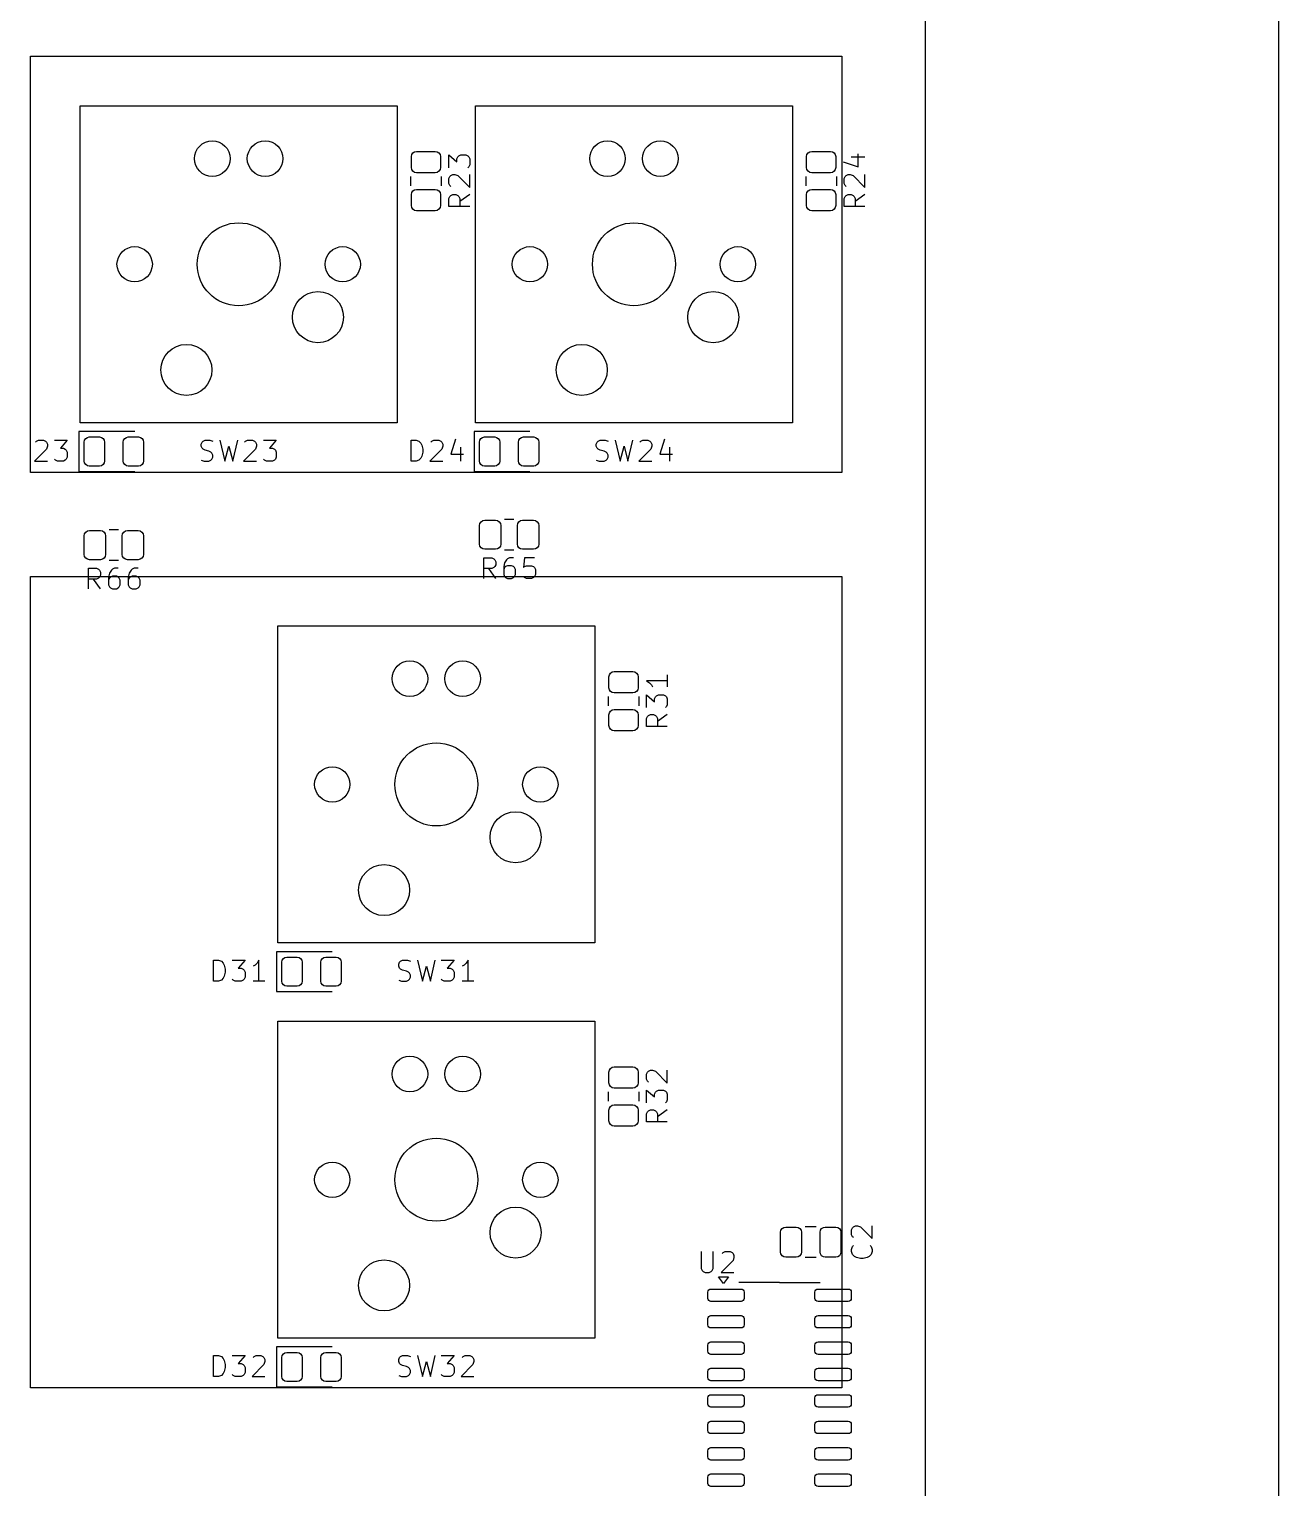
# Model space of a CAD drawing. Header units: millimetres. Extents: x 0 to 485, y -84 to 360.
# Drawn here: x 424.9 to 485, y 124.2 to 194.3 of the extents above; entities that cross this region are included whole.
import ezdxf

# ---------------------------------------------------------------- set-up
doc = ezdxf.new("R2010")
doc.units = ezdxf.units.MM
doc.layers.get('0').update_dxf_attribs({"lineweight": 25})
doc.layers.add('Import', color=16, linetype='Continuous', lineweight=25, true_color=0x800000)

msp = doc.modelspace()

# ---------------------------------------------------------------- linework, layer by layer
for p, q in [((485, 0), (485, 360)), ((425, 173), (425, 193)), ((425, 193), (464, 193)), ((464, 193), (464, 173)), ((464, 173), (425, 173)), ((425, 129), (425, 168)), ((425, 168), (464, 168)), ((464, 168), (464, 129)), ((464, 129), (425, 129))]:
    msp.add_line(p, q)
at = {"layer": 'Import', "flags": 128}
for points in [[(280, 252), (468, 252), (468, 18), (280, 18), (280, 252)], [(427.38, 190.62), (442.62, 190.62)], [(427.38, 175.38), (427.38, 190.62)], [(442.62, 190.62), (442.62, 175.38)], [(446.38, 190.62), (461.62, 190.62)], [(446.38, 175.38), (446.38, 190.62)], [(461.62, 190.62), (461.62, 175.38)], [(444.45, 188.425), (444.5457, 188.406), (444.6268, 188.3518), (444.681, 188.2707), (444.7, 188.175), (444.7, 187.65), (444.681, 187.5543), (444.6268, 187.4732), (444.5457, 187.419), (444.45, 187.4), (443.55, 187.4), (443.4543, 187.419), (443.3732, 187.4732), (443.319, 187.5543), (443.3, 187.65), (443.3, 188.175), (443.319, 188.2707), (443.3732, 188.3518), (443.4543, 188.406), (443.55, 188.425), (444.45, 188.425)], [(445.1048, 187.6429), (445.1048, 188.2619)], [(445.1048, 188.2619), (445.4858, 187.9286)], [(445.4858, 188.0714), (445.5334, 188.1667)], [(445.4858, 187.9286), (445.4858, 188.0714)], [(445.5334, 188.1667), (445.581, 188.2143)], [(445.581, 188.2143), (445.6762, 188.2619)], [(445.6762, 188.2619), (445.9143, 188.2619)], [(445.9143, 188.2619), (446.0096, 188.2143)], [(446.0096, 188.2143), (446.0572, 188.1667)], [(446.0572, 188.1667), (446.1048, 188.0714)], [(446.1048, 188.0714), (446.1048, 187.7857)], [(463.45, 188.425), (463.5457, 188.406), (463.6268, 188.3518), (463.681, 188.2707), (463.7, 188.175), (463.7, 187.65), (463.681, 187.5543), (463.6268, 187.4732), (463.5457, 187.419), (463.45, 187.4), (462.55, 187.4), (462.4543, 187.419), (462.3732, 187.4732), (462.319, 187.5543), (462.3, 187.65), (462.3, 188.175), (462.319, 188.2707), (462.3732, 188.3518), (462.4543, 188.406), (462.55, 188.425), (463.45, 188.425)], [(464.0572, 187.9286), (464.7715, 187.6905)], [(464.4382, 188.1667), (465.1048, 188.1667)], [(464.7715, 187.6905), (464.7715, 188.3095)], [(443.265, 187.2271), (443.265, 186.7729)], [(444.735, 187.2271), (444.735, 186.7729)], [(445.1048, 187.1191), (445.1524, 187.2143)], [(445.1524, 187.2143), (445.2001, 187.2619)], [(445.2001, 187.2619), (445.2953, 187.3095)], [(445.2953, 187.3095), (445.3905, 187.3095)], [(445.3905, 187.3095), (445.5334, 187.2619)], [(445.5334, 187.2619), (446.1048, 186.6905)], [(446.0572, 187.6905), (446.0096, 187.6429)], [(446.1048, 187.7857), (446.0572, 187.6905)], [(446.1048, 186.6905), (446.1048, 187.3095)], [(462.265, 187.2271), (462.265, 186.7729)], [(463.735, 187.2271), (463.735, 186.7729)], [(464.1048, 187.1191), (464.1524, 187.2143)], [(464.1524, 187.2143), (464.2001, 187.2619)], [(464.2001, 187.2619), (464.2953, 187.3095)], [(464.2953, 187.3095), (464.3905, 187.3095)], [(464.3905, 187.3095), (464.5334, 187.2619)], [(464.5334, 187.2619), (465.1048, 186.6905)], [(465.1048, 186.6905), (465.1048, 187.3095)], [(444.45, 186.6), (444.5457, 186.581), (444.6268, 186.5268), (444.681, 186.4457), (444.7, 186.35), (444.7, 185.825), (444.681, 185.7293), (444.6268, 185.6482), (444.5457, 185.594), (444.45, 185.575), (443.55, 185.575), (443.4543, 185.594), (443.3732, 185.6482), (443.319, 185.7293), (443.3, 185.825), (443.3, 186.35), (443.319, 186.4457), (443.3732, 186.5268), (443.4543, 186.581), (443.55, 186.6), (444.45, 186.6)], [(445.1048, 186.881), (445.1048, 187.1191)], [(445.1524, 186.7857), (445.1048, 186.881)], [(445.2001, 186.7381), (445.1524, 186.7857)], [(463.45, 186.6), (463.5457, 186.581), (463.6268, 186.5268), (463.681, 186.4457), (463.7, 186.35), (463.7, 185.825), (463.681, 185.7293), (463.6268, 185.6482), (463.5457, 185.594), (463.45, 185.575), (462.55, 185.575), (462.4543, 185.594), (462.3732, 185.6482), (462.319, 185.7293), (462.3, 185.825), (462.3, 186.35), (462.319, 186.4457), (462.3732, 186.5268), (462.4543, 186.581), (462.55, 186.6), (463.45, 186.6)], [(464.1048, 186.881), (464.1048, 187.1191)], [(464.1524, 186.7857), (464.1048, 186.881)], [(464.2001, 186.7381), (464.1524, 186.7857)], [(445.1048, 186.1667), (445.1524, 186.2619)], [(445.1048, 185.7857), (445.1048, 186.1667)], [(445.1524, 186.2619), (445.2001, 186.3095)], [(445.2001, 186.3095), (445.2953, 186.3572)], [(445.2953, 186.3572), (445.4382, 186.3572)], [(445.4382, 186.3572), (445.5334, 186.3095)], [(445.5334, 186.3095), (445.581, 186.2619)], [(445.581, 186.2619), (445.6286, 186.1667)], [(446.1048, 186.3572), (445.6286, 186.0238)], [(445.6286, 186.1667), (445.6286, 185.7857)], [(464.1048, 186.1667), (464.1524, 186.2619)], [(464.1048, 185.7857), (464.1048, 186.1667)], [(464.1524, 186.2619), (464.2001, 186.3095)], [(464.2001, 186.3095), (464.2953, 186.3572)], [(464.2953, 186.3572), (464.4382, 186.3572)], [(464.4382, 186.3572), (464.5334, 186.3095)], [(464.5334, 186.3095), (464.581, 186.2619)], [(464.581, 186.2619), (464.6286, 186.1667)], [(465.1048, 186.3572), (464.6286, 186.0238)], [(464.6286, 186.1667), (464.6286, 185.7857)], [(446.1048, 185.7857), (445.1048, 185.7857)], [(465.1048, 185.7857), (464.1048, 185.7857)], [(442.62, 175.38), (427.38, 175.38)], [(461.62, 175.38), (446.38, 175.38)], [(427.315, 174.96), (427.315, 173.04)], [(430, 174.96), (427.315, 174.96)], [(427.575, 174.4563), (427.5936, 174.5495), (427.6464, 174.6286), (427.7255, 174.6815), (427.8188, 174.7), (428.3062, 174.7), (428.3995, 174.6815), (428.4786, 174.6286), (428.5314, 174.5495), (428.55, 174.4563), (428.55, 173.5438), (428.5314, 173.4505), (428.4786, 173.3714), (428.3995, 173.3186), (428.3062, 173.3), (427.8188, 173.3), (427.7255, 173.3186), (427.6464, 173.3714), (427.5936, 173.4505), (427.575, 173.5438), (427.575, 174.4563)], [(429.45, 174.4563), (429.4686, 174.5495), (429.5214, 174.6286), (429.6005, 174.6815), (429.6938, 174.7), (430.1812, 174.7), (430.2745, 174.6815), (430.3536, 174.6286), (430.4064, 174.5495), (430.425, 174.4563), (430.425, 173.5438), (430.4064, 173.4505), (430.3536, 173.3714), (430.2745, 173.3186), (430.1812, 173.3), (429.6938, 173.3), (429.6005, 173.3186), (429.5214, 173.3714), (429.4686, 173.4505), (429.45, 173.5438), (429.45, 174.4563)], [(445.4286, 174.5928), (445.1905, 173.8785)], [(446.315, 174.96), (446.315, 173.04)], [(449, 174.96), (446.315, 174.96)], [(446.575, 174.4563), (446.5936, 174.5495), (446.6464, 174.6286), (446.7255, 174.6815), (446.8188, 174.7), (447.3062, 174.7), (447.3995, 174.6815), (447.4786, 174.6286), (447.5314, 174.5495), (447.55, 174.4563), (447.55, 173.5438), (447.5314, 173.4505), (447.4786, 173.3714), (447.3995, 173.3186), (447.3062, 173.3), (446.8188, 173.3), (446.7255, 173.3186), (446.6464, 173.3714), (446.5936, 173.4505), (446.575, 173.5438), (446.575, 174.4563)], [(448.45, 174.4563), (448.4686, 174.5495), (448.5214, 174.6286), (448.6005, 174.6815), (448.6938, 174.7), (449.1812, 174.7), (449.2745, 174.6815), (449.3536, 174.6286), (449.4064, 174.5495), (449.425, 174.4563), (449.425, 173.5438), (449.4064, 173.4505), (449.3536, 173.3714), (449.2745, 173.3186), (449.1812, 173.3), (448.6938, 173.3), (448.6005, 173.3186), (448.5214, 173.3714), (448.4686, 173.4505), (448.45, 173.5438), (448.45, 174.4563)], [(455.4762, 174.5928), (455.2381, 173.8785)], [(425.7619, 174.1166), (425.1905, 173.5452)], [(425.2381, 174.45), (425.2857, 174.4976)], [(425.2857, 174.4976), (425.381, 174.5452)], [(425.381, 174.5452), (425.619, 174.5452)], [(425.619, 174.5452), (425.7143, 174.4976)], [(425.7143, 174.4976), (425.7619, 174.45)], [(425.7619, 174.45), (425.8095, 174.3547)], [(425.8095, 174.2595), (425.7619, 174.1166)], [(425.8095, 174.3547), (425.8095, 174.2595)], [(426.1429, 174.5452), (426.7619, 174.5452)], [(426.7619, 174.5452), (426.4286, 174.1642)], [(426.4286, 174.1642), (426.5714, 174.1642)], [(426.5714, 174.1642), (426.6667, 174.1166)], [(426.6667, 174.1166), (426.7143, 174.069)], [(426.7143, 174.069), (426.7619, 173.9738)], [(426.7619, 173.9738), (426.7619, 173.7357)], [(433.1905, 174.3547), (433.2381, 174.45)], [(433.1905, 174.2595), (433.1905, 174.3547)], [(433.2381, 174.1642), (433.1905, 174.2595)], [(433.2381, 174.45), (433.2857, 174.4976)], [(433.2857, 174.1166), (433.2381, 174.1642)], [(433.2857, 174.4976), (433.381, 174.5452)], [(433.381, 174.069), (433.2857, 174.1166)], [(433.381, 174.5452), (433.619, 174.5452)], [(433.5714, 174.0214), (433.381, 174.069)], [(433.6667, 173.9738), (433.5714, 174.0214)], [(433.619, 174.5452), (433.7619, 174.4976)], [(433.7143, 173.9261), (433.6667, 173.9738)], [(433.7619, 173.8309), (433.7143, 173.9261)], [(434.0952, 174.5452), (434.3333, 173.5452)], [(434.3333, 173.5452), (434.5238, 174.2595)], [(434.5238, 174.2595), (434.7143, 173.5452)], [(434.7143, 173.5452), (434.9524, 174.5452)], [(435.8095, 174.1166), (435.2381, 173.5452)], [(435.2857, 174.45), (435.3333, 174.4976)], [(435.3333, 174.4976), (435.4286, 174.5452)], [(435.4286, 174.5452), (435.6667, 174.5452)], [(435.6667, 174.5452), (435.7619, 174.4976)], [(435.7619, 174.4976), (435.8095, 174.45)], [(435.8095, 174.45), (435.8571, 174.3547)], [(435.8571, 174.2595), (435.8095, 174.1166)], [(435.8571, 174.3547), (435.8571, 174.2595)], [(436.1905, 174.5452), (436.8095, 174.5452)], [(436.8095, 174.5452), (436.4762, 174.1642)], [(436.4762, 174.1642), (436.619, 174.1642)], [(436.619, 174.1642), (436.7143, 174.1166)], [(436.7143, 174.1166), (436.7619, 174.069)], [(436.7619, 174.069), (436.8095, 173.9738)], [(436.8095, 173.9738), (436.8095, 173.7357)], [(443.2857, 173.5452), (443.2857, 174.5452)], [(443.2857, 174.5452), (443.5238, 174.5452)], [(443.5238, 174.5452), (443.6667, 174.4976)], [(443.6667, 174.4976), (443.7619, 174.4023)], [(443.7619, 174.4023), (443.8095, 174.3071)], [(443.8095, 174.3071), (443.8571, 174.1166)], [(443.8571, 173.9738), (443.8095, 173.7833)], [(443.8571, 174.1166), (443.8571, 173.9738)], [(444.7619, 174.1166), (444.1905, 173.5452)], [(444.2381, 174.45), (444.2857, 174.4976)], [(444.2857, 174.4976), (444.381, 174.5452)], [(444.381, 174.5452), (444.619, 174.5452)], [(444.619, 174.5452), (444.7143, 174.4976)], [(444.7143, 174.4976), (444.7619, 174.45)], [(444.7619, 174.45), (444.8095, 174.3547)], [(444.8095, 174.2595), (444.7619, 174.1166)], [(444.8095, 174.3547), (444.8095, 174.2595)], [(445.1905, 173.8785), (445.8095, 173.8785)], [(445.6667, 174.2119), (445.6667, 173.5452)], [(452.1905, 174.3547), (452.2381, 174.45)], [(452.1905, 174.2595), (452.1905, 174.3547)], [(452.2381, 174.1642), (452.1905, 174.2595)], [(452.2381, 174.45), (452.2857, 174.4976)], [(452.2857, 174.1166), (452.2381, 174.1642)], [(452.2857, 174.4976), (452.381, 174.5452)], [(452.381, 174.069), (452.2857, 174.1166)], [(452.381, 174.5452), (452.619, 174.5452)], [(452.5714, 174.0214), (452.381, 174.069)], [(452.6667, 173.9738), (452.5714, 174.0214)], [(452.619, 174.5452), (452.7619, 174.4976)], [(452.7143, 173.9261), (452.6667, 173.9738)], [(452.7619, 173.8309), (452.7143, 173.9261)], [(453.0952, 174.5452), (453.3333, 173.5452)], [(453.3333, 173.5452), (453.5238, 174.2595)], [(453.5238, 174.2595), (453.7143, 173.5452)], [(453.7143, 173.5452), (453.9524, 174.5452)], [(454.8095, 174.1166), (454.2381, 173.5452)], [(454.2857, 174.45), (454.3333, 174.4976)], [(454.3333, 174.4976), (454.4286, 174.5452)], [(454.4286, 174.5452), (454.6667, 174.5452)], [(454.6667, 174.5452), (454.7619, 174.4976)], [(454.7619, 174.4976), (454.8095, 174.45)], [(454.8095, 174.45), (454.8571, 174.3547)], [(454.8571, 174.2595), (454.8095, 174.1166)], [(454.8571, 174.3547), (454.8571, 174.2595)], [(455.2381, 173.8785), (455.8571, 173.8785)], [(455.7143, 174.2119), (455.7143, 173.5452)], [(425.1905, 173.5452), (425.8095, 173.5452)], [(426.1905, 173.5928), (426.1429, 173.6404)], [(426.2857, 173.5452), (426.1905, 173.5928)], [(426.5714, 173.5452), (426.2857, 173.5452)], [(426.6667, 173.5928), (426.5714, 173.5452)], [(426.7143, 173.6404), (426.6667, 173.5928)], [(426.7619, 173.7357), (426.7143, 173.6404)], [(433.1905, 173.5928), (433.3333, 173.5452)], [(433.3333, 173.5452), (433.5714, 173.5452)], [(433.5714, 173.5452), (433.6667, 173.5928)], [(433.6667, 173.5928), (433.7143, 173.6404)], [(433.7143, 173.6404), (433.7619, 173.7357)], [(433.7619, 173.7357), (433.7619, 173.8309)], [(435.2381, 173.5452), (435.8571, 173.5452)], [(436.2381, 173.5928), (436.1905, 173.6404)], [(436.3333, 173.5452), (436.2381, 173.5928)], [(436.619, 173.5452), (436.3333, 173.5452)], [(436.7143, 173.5928), (436.619, 173.5452)], [(436.7619, 173.6404), (436.7143, 173.5928)], [(436.8095, 173.7357), (436.7619, 173.6404)], [(443.5238, 173.5452), (443.2857, 173.5452)], [(443.6667, 173.5928), (443.5238, 173.5452)], [(443.7619, 173.688), (443.6667, 173.5928)], [(443.8095, 173.7833), (443.7619, 173.688)], [(444.1905, 173.5452), (444.8095, 173.5452)], [(452.1905, 173.5928), (452.3333, 173.5452)], [(452.3333, 173.5452), (452.5714, 173.5452)], [(452.5714, 173.5452), (452.6667, 173.5928)], [(452.6667, 173.5928), (452.7143, 173.6404)], [(452.7143, 173.6404), (452.7619, 173.7357)], [(452.7619, 173.7357), (452.7619, 173.8309)], [(454.2381, 173.5452), (454.8571, 173.5452)], [(427.315, 173.04), (430, 173.04)], [(446.315, 173.04), (449, 173.04)], [(447.6, 169.55), (447.581, 169.4543), (447.5268, 169.3732), (447.4457, 169.319), (447.35, 169.3), (446.825, 169.3), (446.7293, 169.319), (446.6482, 169.3732), (446.594, 169.4543), (446.575, 169.55), (446.575, 170.45), (446.594, 170.5457), (446.6482, 170.6268), (446.7293, 170.681), (446.825, 170.7), (447.35, 170.7), (447.4457, 170.681), (447.5268, 170.6268), (447.581, 170.5457), (447.6, 170.45), (447.6, 169.55)], [(448.2271, 170.735), (447.7729, 170.735)], [(449.425, 169.55), (449.406, 169.4543), (449.3518, 169.3732), (449.2707, 169.319), (449.175, 169.3), (448.65, 169.3), (448.5543, 169.319), (448.4732, 169.3732), (448.419, 169.4543), (448.4, 169.55), (448.4, 170.45), (448.419, 170.5457), (448.4732, 170.6268), (448.5543, 170.681), (448.65, 170.7), (449.175, 170.7), (449.2707, 170.681), (449.3518, 170.6268), (449.406, 170.5457), (449.425, 170.45), (449.425, 169.55)], [(428.6, 169.05), (428.581, 168.9543), (428.5268, 168.8732), (428.4457, 168.819), (428.35, 168.8), (427.825, 168.8), (427.7293, 168.819), (427.6482, 168.8732), (427.594, 168.9543), (427.575, 169.05), (427.575, 169.95), (427.594, 170.0457), (427.6482, 170.1268), (427.7293, 170.181), (427.825, 170.2), (428.35, 170.2), (428.4457, 170.181), (428.5268, 170.1268), (428.581, 170.0457), (428.6, 169.95), (428.6, 169.05)], [(429.2271, 170.235), (428.7729, 170.235)], [(430.425, 169.05), (430.406, 168.9543), (430.3518, 168.8732), (430.2707, 168.819), (430.175, 168.8), (429.65, 168.8), (429.5543, 168.819), (429.4732, 168.8732), (429.419, 168.9543), (429.4, 169.05), (429.4, 169.95), (429.419, 170.0457), (429.4732, 170.1268), (429.5543, 170.181), (429.65, 170.2), (430.175, 170.2), (430.2707, 170.181), (430.3518, 170.1268), (430.406, 170.0457), (430.425, 169.95), (430.425, 169.05)], [(448.2271, 169.265), (447.7729, 169.265)], [(427.7857, 167.3952), (427.7857, 168.3952)], [(427.7857, 168.3952), (428.1667, 168.3952)], [(428.1667, 168.3952), (428.2619, 168.3476)], [(428.2619, 168.3476), (428.3095, 168.3)], [(428.3095, 168.3), (428.3571, 168.2047)], [(429.2271, 168.765), (428.7729, 168.765)], [(428.881, 168.3), (428.7857, 168.1571)], [(428.9286, 168.3476), (428.881, 168.3)], [(429.0238, 168.3952), (428.9286, 168.3476)], [(429.2143, 168.3952), (429.0238, 168.3952)], [(429.8333, 168.3), (429.7381, 168.1571)], [(429.881, 168.3476), (429.8333, 168.3)], [(429.9762, 168.3952), (429.881, 168.3476)], [(430.1667, 168.3952), (429.9762, 168.3952)], [(446.7857, 167.8952), (446.7857, 168.8952)], [(446.7857, 168.8952), (447.1667, 168.8952)], [(447.1667, 168.3714), (446.7857, 168.3714)], [(447.3571, 167.8952), (447.0238, 168.3714)], [(447.1667, 168.8952), (447.2619, 168.8476)], [(447.2619, 168.419), (447.1667, 168.3714)], [(447.2619, 168.8476), (447.3095, 168.8)], [(447.3095, 168.4666), (447.2619, 168.419)], [(447.3095, 168.8), (447.3571, 168.7047)], [(447.3571, 168.5619), (447.3095, 168.4666)], [(447.3571, 168.7047), (447.3571, 168.5619)], [(447.7857, 168.6571), (447.7381, 168.4666)], [(447.7381, 168.4666), (447.7381, 168.0857)], [(447.7857, 168.419), (447.7381, 168.3238)], [(447.881, 168.8), (447.7857, 168.6571)], [(447.8333, 168.4666), (447.7857, 168.419)], [(447.9286, 168.5142), (447.8333, 168.4666)], [(447.9286, 168.8476), (447.881, 168.8)], [(448.0238, 168.8952), (447.9286, 168.8476)], [(448.119, 168.5142), (447.9286, 168.5142)], [(448.2143, 168.8952), (448.0238, 168.8952)], [(448.2143, 168.4666), (448.119, 168.5142)], [(448.2619, 168.419), (448.2143, 168.4666)], [(448.3095, 168.3238), (448.2619, 168.419)], [(448.3095, 168.0857), (448.3095, 168.3238)], [(448.7381, 168.8952), (448.6905, 168.419)], [(448.6905, 168.419), (448.7381, 168.4666)], [(449.2143, 168.8952), (448.7381, 168.8952)], [(448.7381, 168.4666), (448.8333, 168.5142)], [(448.8333, 168.5142), (449.0714, 168.5142)], [(449.0714, 168.5142), (449.1667, 168.4666)], [(449.1667, 168.4666), (449.2143, 168.419)], [(449.2143, 168.419), (449.2619, 168.3238)], [(449.2619, 168.3238), (449.2619, 168.0857)], [(428.1667, 167.8714), (427.7857, 167.8714)], [(428.3571, 167.3952), (428.0238, 167.8714)], [(428.2619, 167.919), (428.1667, 167.8714)], [(428.3095, 167.9666), (428.2619, 167.919)], [(428.3571, 168.0619), (428.3095, 167.9666)], [(428.3571, 168.2047), (428.3571, 168.0619)], [(428.7857, 168.1571), (428.7381, 167.9666)], [(428.7381, 167.9666), (428.7381, 167.5857)], [(428.7857, 167.919), (428.7381, 167.8238)], [(428.7381, 167.5857), (428.7857, 167.4904)], [(428.8333, 167.9666), (428.7857, 167.919)], [(428.9286, 168.0142), (428.8333, 167.9666)], [(429.119, 168.0142), (428.9286, 168.0142)], [(429.2143, 167.9666), (429.119, 168.0142)], [(429.2619, 167.919), (429.2143, 167.9666)], [(429.3095, 167.8238), (429.2619, 167.919)], [(429.2619, 167.4904), (429.3095, 167.5857)], [(429.3095, 167.5857), (429.3095, 167.8238)], [(429.7381, 168.1571), (429.6905, 167.9666)], [(429.6905, 167.9666), (429.6905, 167.5857)], [(429.7381, 167.919), (429.6905, 167.8238)], [(429.6905, 167.5857), (429.7381, 167.4904)], [(429.7857, 167.9666), (429.7381, 167.919)], [(429.881, 168.0142), (429.7857, 167.9666)], [(430.0714, 168.0142), (429.881, 168.0142)], [(430.1667, 167.9666), (430.0714, 168.0142)], [(430.2143, 167.919), (430.1667, 167.9666)], [(430.2619, 167.8238), (430.2143, 167.919)], [(430.2143, 167.4904), (430.2619, 167.5857)], [(430.2619, 167.5857), (430.2619, 167.8238)], [(447.7381, 168.0857), (447.7857, 167.9904)], [(447.7857, 167.9904), (447.8333, 167.9428)], [(447.8333, 167.9428), (447.9286, 167.8952)], [(447.9286, 167.8952), (448.119, 167.8952)], [(448.119, 167.8952), (448.2143, 167.9428)], [(448.2143, 167.9428), (448.2619, 167.9904)], [(448.2619, 167.9904), (448.3095, 168.0857)], [(448.7381, 167.9428), (448.6905, 167.9904)], [(448.8333, 167.8952), (448.7381, 167.9428)], [(449.0714, 167.8952), (448.8333, 167.8952)], [(449.1667, 167.9428), (449.0714, 167.8952)], [(449.2143, 167.9904), (449.1667, 167.9428)], [(449.2619, 168.0857), (449.2143, 167.9904)], [(428.7857, 167.4904), (428.8333, 167.4428)], [(428.8333, 167.4428), (428.9286, 167.3952)], [(428.9286, 167.3952), (429.119, 167.3952)], [(429.119, 167.3952), (429.2143, 167.4428)], [(429.2143, 167.4428), (429.2619, 167.4904)], [(429.7381, 167.4904), (429.7857, 167.4428)], [(429.7857, 167.4428), (429.881, 167.3952)], [(429.881, 167.3952), (430.0714, 167.3952)], [(430.0714, 167.3952), (430.1667, 167.4428)], [(430.1667, 167.4428), (430.2143, 167.4904)], [(436.88, 165.62), (452.12, 165.62)], [(436.88, 150.38), (436.88, 165.62)], [(452.12, 165.62), (452.12, 150.38)], [(453.95, 163.425), (454.0457, 163.406), (454.1268, 163.3518), (454.181, 163.2707), (454.2, 163.175), (454.2, 162.65), (454.181, 162.5543), (454.1268, 162.4732), (454.0457, 162.419), (453.95, 162.4), (453.05, 162.4), (452.9543, 162.419), (452.8732, 162.4732), (452.819, 162.5543), (452.8, 162.65), (452.8, 163.175), (452.819, 163.2707), (452.8732, 163.3518), (452.9543, 163.406), (453.05, 163.425), (453.95, 163.425)], [(455.6048, 162.9762), (454.6048, 162.9762)], [(454.6048, 162.9762), (454.7477, 162.881)], [(454.7477, 162.881), (454.8429, 162.7857)], [(454.8429, 162.7857), (454.8905, 162.6905)], [(455.6048, 163.2619), (455.6048, 162.6905)], [(452.765, 162.2271), (452.765, 161.7729)], [(454.235, 162.2271), (454.235, 161.7729)], [(454.6048, 161.6905), (454.6048, 162.3095)], [(454.6048, 162.3095), (454.9858, 161.9762)], [(454.9858, 162.1191), (455.0334, 162.2143)], [(454.9858, 161.9762), (454.9858, 162.1191)], [(455.0334, 162.2143), (455.081, 162.2619)], [(455.081, 162.2619), (455.1762, 162.3095)], [(455.1762, 162.3095), (455.4143, 162.3095)], [(455.4143, 162.3095), (455.5096, 162.2619)], [(455.5096, 162.2619), (455.5572, 162.2143)], [(455.5572, 162.2143), (455.6048, 162.1191)], [(455.6048, 162.1191), (455.6048, 161.8333)], [(453.95, 161.6), (454.0457, 161.581), (454.1268, 161.5268), (454.181, 161.4457), (454.2, 161.35), (454.2, 160.825), (454.181, 160.7293), (454.1268, 160.6482), (454.0457, 160.594), (453.95, 160.575), (453.05, 160.575), (452.9543, 160.594), (452.8732, 160.6482), (452.819, 160.7293), (452.8, 160.825), (452.8, 161.35), (452.819, 161.4457), (452.8732, 161.5268), (452.9543, 161.581), (453.05, 161.6), (453.95, 161.6)], [(454.6048, 161.1667), (454.6524, 161.2619)], [(454.6524, 161.2619), (454.7001, 161.3095)], [(454.7001, 161.3095), (454.7953, 161.3572)], [(454.7953, 161.3572), (454.9382, 161.3572)], [(454.9382, 161.3572), (455.0334, 161.3095)], [(455.0334, 161.3095), (455.081, 161.2619)], [(455.081, 161.2619), (455.1286, 161.1667)], [(455.6048, 161.3572), (455.1286, 161.0238)], [(455.5572, 161.7381), (455.5096, 161.6905)], [(455.6048, 161.8333), (455.5572, 161.7381)], [(454.6048, 160.7857), (454.6048, 161.1667)], [(455.6048, 160.7857), (454.6048, 160.7857)], [(455.1286, 161.1667), (455.1286, 160.7857)], [(452.12, 150.38), (436.88, 150.38)], [(433.7857, 148.5452), (433.7857, 149.5452)], [(433.7857, 149.5452), (434.0238, 149.5452)], [(434.0238, 149.5452), (434.1667, 149.4976)], [(434.1667, 149.4976), (434.2619, 149.4023)], [(434.2619, 149.4023), (434.3095, 149.3071)], [(434.6905, 149.5452), (435.3095, 149.5452)], [(435.3095, 149.5452), (434.9762, 149.1642)], [(435.881, 149.4023), (435.7857, 149.3071)], [(435.9762, 149.5452), (435.881, 149.4023)], [(435.9762, 148.5452), (435.9762, 149.5452)], [(436.815, 149.96), (436.815, 148.04)], [(439.5, 149.96), (436.815, 149.96)], [(437.075, 149.4563), (437.0936, 149.5495), (437.1464, 149.6286), (437.2255, 149.6815), (437.3188, 149.7), (437.8062, 149.7), (437.8995, 149.6815), (437.9786, 149.6286), (438.0314, 149.5495), (438.05, 149.4563), (438.05, 148.5438), (438.0314, 148.4505), (437.9786, 148.3714), (437.8995, 148.3186), (437.8062, 148.3), (437.3188, 148.3), (437.2255, 148.3186), (437.1464, 148.3714), (437.0936, 148.4505), (437.075, 148.5438), (437.075, 149.4563)], [(438.95, 149.4563), (438.9686, 149.5495), (439.0214, 149.6286), (439.1005, 149.6815), (439.1938, 149.7), (439.6812, 149.7), (439.7745, 149.6815), (439.8536, 149.6286), (439.9064, 149.5495), (439.925, 149.4563), (439.925, 148.5438), (439.9064, 148.4505), (439.8536, 148.3714), (439.7745, 148.3186), (439.6812, 148.3), (439.1938, 148.3), (439.1005, 148.3186), (439.0214, 148.3714), (438.9686, 148.4505), (438.95, 148.5438), (438.95, 149.4563)], [(442.6905, 149.3547), (442.7381, 149.45)], [(442.6905, 149.2595), (442.6905, 149.3547)], [(442.7381, 149.45), (442.7857, 149.4976)], [(442.7857, 149.4976), (442.881, 149.5452)], [(442.881, 149.5452), (443.119, 149.5452)], [(443.119, 149.5452), (443.2619, 149.4976)], [(443.5952, 149.5452), (443.8333, 148.5452)], [(444.2143, 148.5452), (444.4524, 149.5452)], [(444.7381, 149.5452), (445.3571, 149.5452)], [(445.3571, 149.5452), (445.0238, 149.1642)], [(445.9286, 149.4023), (445.8333, 149.3071)], [(446.0238, 149.5452), (445.9286, 149.4023)], [(446.0238, 148.5452), (446.0238, 149.5452)], [(434.2619, 148.688), (434.1667, 148.5928)], [(434.3095, 148.7833), (434.2619, 148.688)], [(434.3095, 149.3071), (434.3571, 149.1166)], [(434.3571, 148.9738), (434.3095, 148.7833)], [(434.3571, 149.1166), (434.3571, 148.9738)], [(434.7381, 148.5928), (434.6905, 148.6404)], [(434.9762, 149.1642), (435.119, 149.1642)], [(435.119, 149.1642), (435.2143, 149.1166)], [(435.2143, 149.1166), (435.2619, 149.069)], [(435.2619, 148.6404), (435.2143, 148.5928)], [(435.2619, 149.069), (435.3095, 148.9738)], [(435.3095, 148.7357), (435.2619, 148.6404)], [(435.3095, 148.9738), (435.3095, 148.7357)], [(435.7857, 149.3071), (435.6905, 149.2595)], [(442.7381, 149.1642), (442.6905, 149.2595)], [(442.7857, 149.1166), (442.7381, 149.1642)], [(442.881, 149.069), (442.7857, 149.1166)], [(443.0714, 149.0214), (442.881, 149.069)], [(443.1667, 148.9738), (443.0714, 149.0214)], [(443.2143, 148.9261), (443.1667, 148.9738)], [(443.1667, 148.5928), (443.2143, 148.6404)], [(443.2619, 148.8309), (443.2143, 148.9261)], [(443.2143, 148.6404), (443.2619, 148.7357)], [(443.2619, 148.7357), (443.2619, 148.8309)], [(443.8333, 148.5452), (444.0238, 149.2595)], [(444.0238, 149.2595), (444.2143, 148.5452)], [(444.7857, 148.5928), (444.7381, 148.6404)], [(445.0238, 149.1642), (445.1667, 149.1642)], [(445.1667, 149.1642), (445.2619, 149.1166)], [(445.2619, 149.1166), (445.3095, 149.069)], [(445.3095, 148.6404), (445.2619, 148.5928)], [(445.3095, 149.069), (445.3571, 148.9738)], [(445.3571, 148.7357), (445.3095, 148.6404)], [(445.3571, 148.9738), (445.3571, 148.7357)], [(445.8333, 149.3071), (445.7381, 149.2595)], [(434.0238, 148.5452), (433.7857, 148.5452)], [(434.1667, 148.5928), (434.0238, 148.5452)], [(434.8333, 148.5452), (434.7381, 148.5928)], [(435.119, 148.5452), (434.8333, 148.5452)], [(435.2143, 148.5928), (435.119, 148.5452)], [(436.2619, 148.5452), (435.6905, 148.5452)], [(436.815, 148.04), (439.5, 148.04)], [(442.6905, 148.5928), (442.8333, 148.5452)], [(442.8333, 148.5452), (443.0714, 148.5452)], [(443.0714, 148.5452), (443.1667, 148.5928)], [(444.881, 148.5452), (444.7857, 148.5928)], [(445.1667, 148.5452), (444.881, 148.5452)], [(445.2619, 148.5928), (445.1667, 148.5452)], [(446.3095, 148.5452), (445.7381, 148.5452)], [(436.88, 146.62), (452.12, 146.62)], [(436.88, 131.38), (436.88, 146.62)], [(452.12, 146.62), (452.12, 131.38)], [(453.95, 144.425), (454.0457, 144.406), (454.1268, 144.3518), (454.181, 144.2707), (454.2, 144.175), (454.2, 143.65), (454.181, 143.5543), (454.1268, 143.4732), (454.0457, 143.419), (453.95, 143.4), (453.05, 143.4), (452.9543, 143.419), (452.8732, 143.4732), (452.819, 143.5543), (452.8, 143.65), (452.8, 144.175), (452.819, 144.2707), (452.8732, 144.3518), (452.9543, 144.406), (453.05, 144.425), (453.95, 144.425)], [(454.6048, 144.0714), (454.6524, 144.1667)], [(454.6048, 143.8333), (454.6048, 144.0714)], [(454.6524, 143.7381), (454.6048, 143.8333)], [(454.6524, 144.1667), (454.7001, 144.2143)], [(454.7001, 143.6905), (454.6524, 143.7381)], [(454.7001, 144.2143), (454.7953, 144.2619)], [(454.7953, 144.2619), (454.8905, 144.2619)], [(454.8905, 144.2619), (455.0334, 144.2143)], [(455.0334, 144.2143), (455.6048, 143.6429)], [(455.6048, 143.6429), (455.6048, 144.2619)], [(452.765, 143.2271), (452.765, 142.7729)], [(454.235, 143.2271), (454.235, 142.7729)], [(454.6048, 142.6905), (454.6048, 143.3095)], [(454.6048, 143.3095), (454.9858, 142.9762)], [(454.9858, 143.1191), (455.0334, 143.2143)], [(454.9858, 142.9762), (454.9858, 143.1191)], [(455.0334, 143.2143), (455.081, 143.2619)], [(455.081, 143.2619), (455.1762, 143.3095)], [(455.1762, 143.3095), (455.4143, 143.3095)], [(455.4143, 143.3095), (455.5096, 143.2619)], [(455.5096, 143.2619), (455.5572, 143.2143)], [(455.5572, 143.2143), (455.6048, 143.1191)], [(455.6048, 143.1191), (455.6048, 142.8333)], [(453.95, 142.6), (454.0457, 142.581), (454.1268, 142.5268), (454.181, 142.4457), (454.2, 142.35), (454.2, 141.825), (454.181, 141.7293), (454.1268, 141.6482), (454.0457, 141.594), (453.95, 141.575), (453.05, 141.575), (452.9543, 141.594), (452.8732, 141.6482), (452.819, 141.7293), (452.8, 141.825), (452.8, 142.35), (452.819, 142.4457), (452.8732, 142.5268), (452.9543, 142.581), (453.05, 142.6), (453.95, 142.6)], [(454.7001, 142.3095), (454.7953, 142.3572)], [(454.7953, 142.3572), (454.9382, 142.3572)], [(454.9382, 142.3572), (455.0334, 142.3095)], [(455.6048, 142.3572), (455.1286, 142.0238)], [(455.5572, 142.7381), (455.5096, 142.6905)], [(455.6048, 142.8333), (455.5572, 142.7381)], [(454.6048, 142.1667), (454.6524, 142.2619)], [(454.6048, 141.7857), (454.6048, 142.1667)], [(455.6048, 141.7857), (454.6048, 141.7857)], [(454.6524, 142.2619), (454.7001, 142.3095)], [(455.0334, 142.3095), (455.081, 142.2619)], [(455.081, 142.2619), (455.1286, 142.1667)], [(455.1286, 142.1667), (455.1286, 141.7857)], [(462.05, 135.525), (462.031, 135.4293), (461.9768, 135.3482), (461.8957, 135.294), (461.8, 135.275), (461.3, 135.275), (461.2043, 135.294), (461.1232, 135.3482), (461.069, 135.4293), (461.05, 135.525), (461.05, 136.475), (461.069, 136.5707), (461.1232, 136.6518), (461.2043, 136.706), (461.3, 136.725), (461.8, 136.725), (461.8957, 136.706), (461.9768, 136.6518), (462.031, 136.5707), (462.05, 136.475), (462.05, 135.525)], [(462.7613, 136.735), (462.2387, 136.735)], [(463.95, 135.525), (463.931, 135.4293), (463.8768, 135.3482), (463.7957, 135.294), (463.7, 135.275), (463.2, 135.275), (463.1043, 135.294), (463.0232, 135.3482), (462.969, 135.4293), (462.95, 135.525), (462.95, 136.475), (462.969, 136.5707), (463.0232, 136.6518), (463.1043, 136.706), (463.2, 136.725), (463.7, 136.725), (463.7957, 136.706), (463.8768, 136.6518), (463.931, 136.5707), (463.95, 136.475), (463.95, 135.525)], [(464.5024, 136.6905), (464.5501, 136.7381)], [(464.5501, 136.7381), (464.6453, 136.7857)], [(464.6453, 136.7857), (464.7405, 136.7857)], [(464.7405, 136.7857), (464.8834, 136.7381)], [(464.8834, 136.7381), (465.4548, 136.1667)], [(465.4548, 136.1667), (465.4548, 136.7857)], [(464.4548, 136.5952), (464.5024, 136.6905)], [(464.4548, 136.3572), (464.4548, 136.5952)], [(464.5024, 136.2619), (464.4548, 136.3572)], [(464.5501, 136.2143), (464.5024, 136.2619)], [(457.2381, 135.5452), (457.2381, 134.7357)], [(457.8095, 134.7357), (457.8095, 135.5452)], [(458.2381, 135.45), (458.2857, 135.4976)], [(458.2857, 135.4976), (458.381, 135.5452)], [(458.381, 135.5452), (458.619, 135.5452)], [(458.619, 135.5452), (458.7143, 135.4976)], [(458.7143, 135.4976), (458.7619, 135.45)], [(458.7619, 135.45), (458.8095, 135.3547)], [(458.8095, 135.3547), (458.8095, 135.2595)], [(464.4548, 135.6429), (464.5024, 135.7857)], [(464.4548, 135.5476), (464.4548, 135.6429)], [(464.5024, 135.4048), (464.4548, 135.5476)], [(464.5024, 135.7857), (464.5501, 135.8333)], [(464.5977, 135.3095), (464.5024, 135.4048)], [(465.4072, 135.4048), (465.312, 135.3095)], [(465.3596, 135.8333), (465.4072, 135.7857)], [(465.4072, 135.7857), (465.4548, 135.6429)], [(465.4548, 135.5476), (465.4072, 135.4048)], [(465.4548, 135.6429), (465.4548, 135.5476)], [(457.2381, 134.7357), (457.2857, 134.6404)], [(457.2857, 134.6404), (457.3333, 134.5928)], [(457.7143, 134.5928), (457.7619, 134.6404)], [(457.7619, 134.6404), (457.8095, 134.7357)], [(458.7619, 135.1166), (458.1905, 134.5452)], [(458.8095, 135.2595), (458.7619, 135.1166)], [(462.7613, 135.265), (462.2387, 135.265)], [(464.6929, 135.2619), (464.5977, 135.3095)], [(464.8834, 135.2143), (464.6929, 135.2619)], [(465.0262, 135.2143), (464.8834, 135.2143)], [(465.2167, 135.2619), (465.0262, 135.2143)], [(465.312, 135.3095), (465.2167, 135.2619)], [(457.3333, 134.5928), (457.4286, 134.5452)], [(457.4286, 134.5452), (457.619, 134.5452)], [(457.619, 134.5452), (457.7143, 134.5928)], [(458.3, 134.005), (458.06, 134.335), (458.54, 134.335), (458.3, 134.005)], [(458.1905, 134.5452), (458.8095, 134.5452)], [(461, 134.06), (459.05, 134.06)], [(461, 134.06), (462.95, 134.06)], [(457.55, 133.595), (457.5614, 133.6524), (457.5939, 133.7011), (457.6426, 133.7336), (457.7, 133.745), (459.15, 133.745), (459.2074, 133.7336), (459.2561, 133.7011), (459.2886, 133.6524), (459.3, 133.595), (459.3, 133.295), (459.2886, 133.2376), (459.2561, 133.1889), (459.2074, 133.1564), (459.15, 133.145), (457.7, 133.145), (457.6426, 133.1564), (457.5939, 133.1889), (457.5614, 133.2376), (457.55, 133.295), (457.55, 133.595)], [(462.7, 133.595), (462.7114, 133.6524), (462.7439, 133.7011), (462.7926, 133.7336), (462.85, 133.745), (464.3, 133.745), (464.3574, 133.7336), (464.4061, 133.7011), (464.4386, 133.6524), (464.45, 133.595), (464.45, 133.295), (464.4386, 133.2376), (464.4061, 133.1889), (464.3574, 133.1564), (464.3, 133.145), (462.85, 133.145), (462.7926, 133.1564), (462.7439, 133.1889), (462.7114, 133.2376), (462.7, 133.295), (462.7, 133.595)], [(457.55, 132.325), (457.5614, 132.3824), (457.5939, 132.4311), (457.6426, 132.4636), (457.7, 132.475), (459.15, 132.475), (459.2074, 132.4636), (459.2561, 132.4311), (459.2886, 132.3824), (459.3, 132.325), (459.3, 132.025), (459.2886, 131.9676), (459.2561, 131.9189), (459.2074, 131.8864), (459.15, 131.875), (457.7, 131.875), (457.6426, 131.8864), (457.5939, 131.9189), (457.5614, 131.9676), (457.55, 132.025), (457.55, 132.325)], [(462.7, 132.325), (462.7114, 132.3824), (462.7439, 132.4311), (462.7926, 132.4636), (462.85, 132.475), (464.3, 132.475), (464.3574, 132.4636), (464.4061, 132.4311), (464.4386, 132.3824), (464.45, 132.325), (464.45, 132.025), (464.4386, 131.9676), (464.4061, 131.9189), (464.3574, 131.8864), (464.3, 131.875), (462.85, 131.875), (462.7926, 131.8864), (462.7439, 131.9189), (462.7114, 131.9676), (462.7, 132.025), (462.7, 132.325)], [(452.12, 131.38), (436.88, 131.38)], [(457.55, 131.055), (457.5614, 131.1124), (457.5939, 131.1611), (457.6426, 131.1936), (457.7, 131.205), (459.15, 131.205), (459.2074, 131.1936), (459.2561, 131.1611), (459.2886, 131.1124), (459.3, 131.055), (459.3, 130.755), (459.2886, 130.6976), (459.2561, 130.6489), (459.2074, 130.6164), (459.15, 130.605), (457.7, 130.605), (457.6426, 130.6164), (457.5939, 130.6489), (457.5614, 130.6976), (457.55, 130.755), (457.55, 131.055)], [(462.7, 131.055), (462.7114, 131.1124), (462.7439, 131.1611), (462.7926, 131.1936), (462.85, 131.205), (464.3, 131.205), (464.3574, 131.1936), (464.4061, 131.1611), (464.4386, 131.1124), (464.45, 131.055), (464.45, 130.755), (464.4386, 130.6976), (464.4061, 130.6489), (464.3574, 130.6164), (464.3, 130.605), (462.85, 130.605), (462.7926, 130.6164), (462.7439, 130.6489), (462.7114, 130.6976), (462.7, 130.755), (462.7, 131.055)], [(433.7857, 129.5452), (433.7857, 130.5452)], [(433.7857, 130.5452), (434.0238, 130.5452)], [(434.0238, 130.5452), (434.1667, 130.4976)], [(434.1667, 130.4976), (434.2619, 130.4023)], [(434.6905, 130.5452), (435.3095, 130.5452)], [(435.3095, 130.5452), (434.9762, 130.1642)], [(435.6905, 130.45), (435.7381, 130.4976)], [(435.7381, 130.4976), (435.8333, 130.5452)], [(435.8333, 130.5452), (436.0714, 130.5452)], [(436.0714, 130.5452), (436.1667, 130.4976)], [(436.1667, 130.4976), (436.2143, 130.45)], [(436.2143, 130.45), (436.2619, 130.3547)], [(436.815, 130.96), (436.815, 129.04)], [(439.5, 130.96), (436.815, 130.96)], [(437.075, 130.4563), (437.0936, 130.5495), (437.1464, 130.6286), (437.2255, 130.6815), (437.3188, 130.7), (437.8062, 130.7), (437.8995, 130.6815), (437.9786, 130.6286), (438.0314, 130.5495), (438.05, 130.4563), (438.05, 129.5438), (438.0314, 129.4505), (437.9786, 129.3714), (437.8995, 129.3186), (437.8062, 129.3), (437.3188, 129.3), (437.2255, 129.3186), (437.1464, 129.3714), (437.0936, 129.4505), (437.075, 129.5438), (437.075, 130.4563)], [(438.95, 130.4563), (438.9686, 130.5495), (439.0214, 130.6286), (439.1005, 130.6815), (439.1938, 130.7), (439.6812, 130.7), (439.7745, 130.6815), (439.8536, 130.6286), (439.9064, 130.5495), (439.925, 130.4563), (439.925, 129.5438), (439.9064, 129.4505), (439.8536, 129.3714), (439.7745, 129.3186), (439.6812, 129.3), (439.1938, 129.3), (439.1005, 129.3186), (439.0214, 129.3714), (438.9686, 129.4505), (438.95, 129.5438), (438.95, 130.4563)], [(442.6905, 130.3547), (442.7381, 130.45)], [(442.7381, 130.45), (442.7857, 130.4976)], [(442.7857, 130.4976), (442.881, 130.5452)], [(442.881, 130.5452), (443.119, 130.5452)], [(443.119, 130.5452), (443.2619, 130.4976)], [(443.5952, 130.5452), (443.8333, 129.5452)], [(444.2143, 129.5452), (444.4524, 130.5452)], [(444.7381, 130.5452), (445.3571, 130.5452)], [(445.3571, 130.5452), (445.0238, 130.1642)], [(445.7381, 130.45), (445.7857, 130.4976)], [(445.7857, 130.4976), (445.881, 130.5452)], [(445.881, 130.5452), (446.119, 130.5452)], [(446.119, 130.5452), (446.2143, 130.4976)], [(446.2143, 130.4976), (446.2619, 130.45)], [(446.2619, 130.45), (446.3095, 130.3547)], [(434.2619, 130.4023), (434.3095, 130.3071)], [(434.3095, 129.7833), (434.2619, 129.688)], [(434.3095, 130.3071), (434.3571, 130.1166)], [(434.3571, 129.9738), (434.3095, 129.7833)], [(434.3571, 130.1166), (434.3571, 129.9738)], [(434.9762, 130.1642), (435.119, 130.1642)], [(435.119, 130.1642), (435.2143, 130.1166)], [(435.2143, 130.1166), (435.2619, 130.069)], [(435.2619, 130.069), (435.3095, 129.9738)], [(435.3095, 129.7357), (435.2619, 129.6404)], [(435.3095, 129.9738), (435.3095, 129.7357)], [(436.2143, 130.1166), (435.6429, 129.5452)], [(436.2619, 130.2595), (436.2143, 130.1166)], [(436.2619, 130.3547), (436.2619, 130.2595)], [(442.6905, 130.2595), (442.6905, 130.3547)], [(442.7381, 130.1642), (442.6905, 130.2595)], [(442.7857, 130.1166), (442.7381, 130.1642)], [(442.881, 130.069), (442.7857, 130.1166)], [(443.0714, 130.0214), (442.881, 130.069)], [(443.1667, 129.9738), (443.0714, 130.0214)], [(443.2143, 129.9261), (443.1667, 129.9738)], [(443.2619, 129.8309), (443.2143, 129.9261)], [(443.2143, 129.6404), (443.2619, 129.7357)], [(443.2619, 129.7357), (443.2619, 129.8309)], [(443.8333, 129.5452), (444.0238, 130.2595)], [(444.0238, 130.2595), (444.2143, 129.5452)], [(445.0238, 130.1642), (445.1667, 130.1642)], [(445.1667, 130.1642), (445.2619, 130.1166)], [(445.2619, 130.1166), (445.3095, 130.069)], [(445.3095, 130.069), (445.3571, 129.9738)], [(445.3571, 129.7357), (445.3095, 129.6404)], [(445.3571, 129.9738), (445.3571, 129.7357)], [(446.2619, 130.1166), (445.6905, 129.5452)], [(446.3095, 130.2595), (446.2619, 130.1166)], [(446.3095, 130.3547), (446.3095, 130.2595)], [(457.55, 129.785), (457.5614, 129.8424), (457.5939, 129.8911), (457.6426, 129.9236), (457.7, 129.935), (459.15, 129.935), (459.2074, 129.9236), (459.2561, 129.8911), (459.2886, 129.8424), (459.3, 129.785), (459.3, 129.485), (459.2886, 129.4276), (459.2561, 129.3789), (459.2074, 129.3464), (459.15, 129.335), (457.7, 129.335), (457.6426, 129.3464), (457.5939, 129.3789), (457.5614, 129.4276), (457.55, 129.485), (457.55, 129.785)], [(462.7, 129.785), (462.7114, 129.8424), (462.7439, 129.8911), (462.7926, 129.9236), (462.85, 129.935), (464.3, 129.935), (464.3574, 129.9236), (464.4061, 129.8911), (464.4386, 129.8424), (464.45, 129.785), (464.45, 129.485), (464.4386, 129.4276), (464.4061, 129.3789), (464.3574, 129.3464), (464.3, 129.335), (462.85, 129.335), (462.7926, 129.3464), (462.7439, 129.3789), (462.7114, 129.4276), (462.7, 129.485), (462.7, 129.785)], [(434.0238, 129.5452), (433.7857, 129.5452)], [(434.1667, 129.5928), (434.0238, 129.5452)], [(434.2619, 129.688), (434.1667, 129.5928)], [(434.7381, 129.5928), (434.6905, 129.6404)], [(434.8333, 129.5452), (434.7381, 129.5928)], [(435.119, 129.5452), (434.8333, 129.5452)], [(435.2143, 129.5928), (435.119, 129.5452)], [(435.2619, 129.6404), (435.2143, 129.5928)], [(435.6429, 129.5452), (436.2619, 129.5452)], [(436.815, 129.04), (439.5, 129.04)], [(442.6905, 129.5928), (442.8333, 129.5452)], [(442.8333, 129.5452), (443.0714, 129.5452)], [(443.0714, 129.5452), (443.1667, 129.5928)], [(443.1667, 129.5928), (443.2143, 129.6404)], [(444.7857, 129.5928), (444.7381, 129.6404)], [(444.881, 129.5452), (444.7857, 129.5928)], [(445.1667, 129.5452), (444.881, 129.5452)], [(445.2619, 129.5928), (445.1667, 129.5452)], [(445.3095, 129.6404), (445.2619, 129.5928)], [(445.6905, 129.5452), (446.3095, 129.5452)], [(457.55, 128.515), (457.5614, 128.5724), (457.5939, 128.6211), (457.6426, 128.6536), (457.7, 128.665), (459.15, 128.665), (459.2074, 128.6536), (459.2561, 128.6211), (459.2886, 128.5724), (459.3, 128.515), (459.3, 128.215), (459.2886, 128.1576), (459.2561, 128.1089), (459.2074, 128.0764), (459.15, 128.065), (457.7, 128.065), (457.6426, 128.0764), (457.5939, 128.1089), (457.5614, 128.1576), (457.55, 128.215), (457.55, 128.515)], [(462.7, 128.515), (462.7114, 128.5724), (462.7439, 128.6211), (462.7926, 128.6536), (462.85, 128.665), (464.3, 128.665), (464.3574, 128.6536), (464.4061, 128.6211), (464.4386, 128.5724), (464.45, 128.515), (464.45, 128.215), (464.4386, 128.1576), (464.4061, 128.1089), (464.3574, 128.0764), (464.3, 128.065), (462.85, 128.065), (462.7926, 128.0764), (462.7439, 128.1089), (462.7114, 128.1576), (462.7, 128.215), (462.7, 128.515)], [(457.55, 127.245), (457.5614, 127.3024), (457.5939, 127.3511), (457.6426, 127.3836), (457.7, 127.395), (459.15, 127.395), (459.2074, 127.3836), (459.2561, 127.3511), (459.2886, 127.3024), (459.3, 127.245), (459.3, 126.945), (459.2886, 126.8876), (459.2561, 126.8389), (459.2074, 126.8064), (459.15, 126.795), (457.7, 126.795), (457.6426, 126.8064), (457.5939, 126.8389), (457.5614, 126.8876), (457.55, 126.945), (457.55, 127.245)], [(462.7, 127.245), (462.7114, 127.3024), (462.7439, 127.3511), (462.7926, 127.3836), (462.85, 127.395), (464.3, 127.395), (464.3574, 127.3836), (464.4061, 127.3511), (464.4386, 127.3024), (464.45, 127.245), (464.45, 126.945), (464.4386, 126.8876), (464.4061, 126.8389), (464.3574, 126.8064), (464.3, 126.795), (462.85, 126.795), (462.7926, 126.8064), (462.7439, 126.8389), (462.7114, 126.8876), (462.7, 126.945), (462.7, 127.245)], [(457.55, 125.975), (457.5614, 126.0324), (457.5939, 126.0811), (457.6426, 126.1136), (457.7, 126.125), (459.15, 126.125), (459.2074, 126.1136), (459.2561, 126.0811), (459.2886, 126.0324), (459.3, 125.975), (459.3, 125.675), (459.2886, 125.6176), (459.2561, 125.5689), (459.2074, 125.5364), (459.15, 125.525), (457.7, 125.525), (457.6426, 125.5364), (457.5939, 125.5689), (457.5614, 125.6176), (457.55, 125.675), (457.55, 125.975)], [(462.7, 125.975), (462.7114, 126.0324), (462.7439, 126.0811), (462.7926, 126.1136), (462.85, 126.125), (464.3, 126.125), (464.3574, 126.1136), (464.4061, 126.0811), (464.4386, 126.0324), (464.45, 125.975), (464.45, 125.675), (464.4386, 125.6176), (464.4061, 125.5689), (464.3574, 125.5364), (464.3, 125.525), (462.85, 125.525), (462.7926, 125.5364), (462.7439, 125.5689), (462.7114, 125.6176), (462.7, 125.675), (462.7, 125.975)], [(457.55, 124.705), (457.5614, 124.7624), (457.5939, 124.8111), (457.6426, 124.8436), (457.7, 124.855), (459.15, 124.855), (459.2074, 124.8436), (459.2561, 124.8111), (459.2886, 124.7624), (459.3, 124.705), (459.3, 124.405), (459.2886, 124.3476), (459.2561, 124.2989), (459.2074, 124.2664), (459.15, 124.255), (457.7, 124.255), (457.6426, 124.2664), (457.5939, 124.2989), (457.5614, 124.3476), (457.55, 124.405), (457.55, 124.705)], [(462.7, 124.705), (462.7114, 124.7624), (462.7439, 124.8111), (462.7926, 124.8436), (462.85, 124.855), (464.3, 124.855), (464.3574, 124.8436), (464.4061, 124.8111), (464.4386, 124.7624), (464.45, 124.705), (464.45, 124.405), (464.4386, 124.3476), (464.4061, 124.2989), (464.3574, 124.2664), (464.3, 124.255), (462.85, 124.255), (462.7926, 124.2664), (462.7439, 124.2989), (462.7114, 124.3476), (462.7, 124.405), (462.7, 124.705)]]:
    msp.add_lwpolyline(points, dxfattribs=at)
at = {"layer": 'Import'}
for centre, radius in [((433.73, 188.08), 0.856), ((436.27, 188.08), 0.856), ((452.73, 188.08), 0.856), ((455.27, 188.08), 0.856), ((435, 183), 1.9939), ((454, 183), 1.9939), ((430, 183), 0.85), ((440, 183), 0.85), ((449, 183), 0.85), ((459, 183), 0.85), ((438.81, 180.46), 1.227), ((457.81, 180.46), 1.227), ((432.49, 177.92), 1.227), ((451.49, 177.92), 1.227), ((443.23, 163.08), 0.856), ((445.77, 163.08), 0.856), ((444.5, 158), 1.9939), ((439.5, 158), 0.85), ((449.5, 158), 0.85), ((448.31, 155.46), 1.227), ((441.99, 152.92), 1.227), ((443.23, 144.08), 0.856), ((445.77, 144.08), 0.856), ((444.5, 139), 1.9939), ((439.5, 139), 0.85), ((449.5, 139), 0.85), ((448.31, 136.46), 1.227), ((441.99, 133.92), 1.227)]:
    msp.add_circle(centre, radius, dxfattribs=at)

doc.saveas('drawing.dxf')
